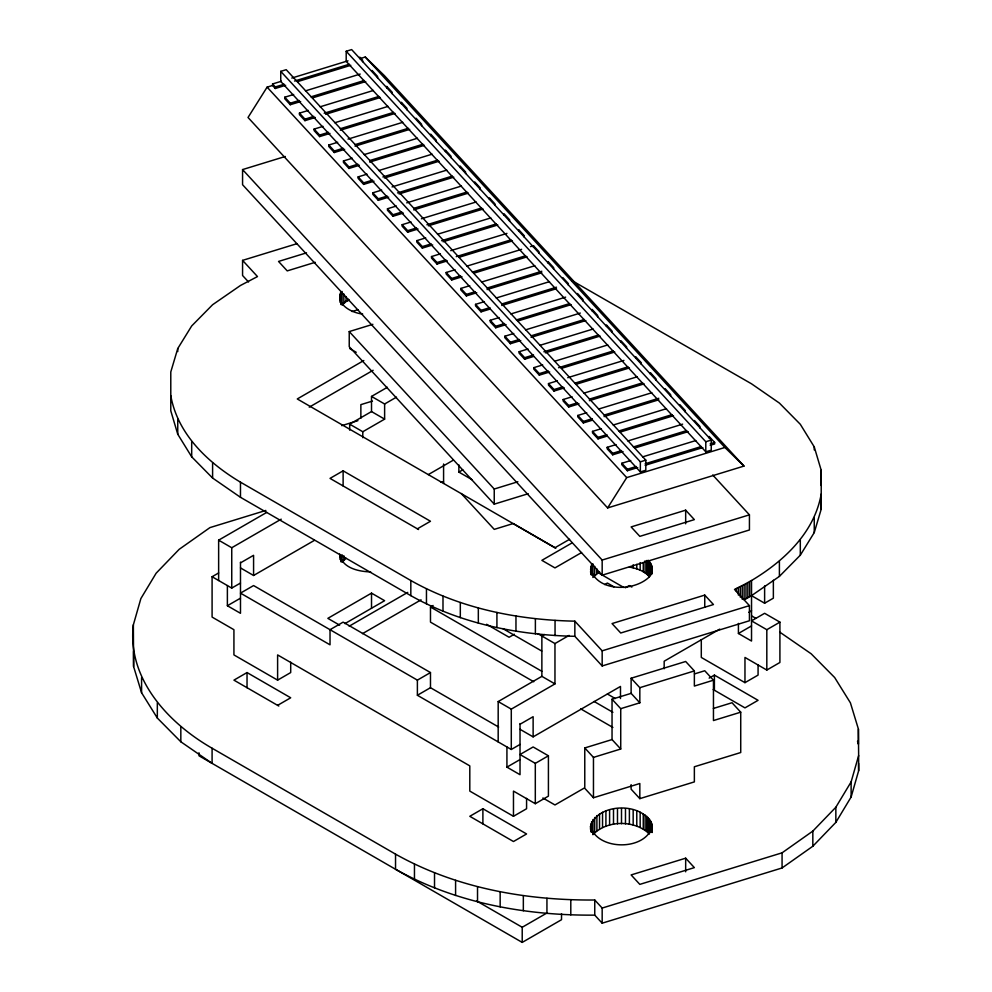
<?xml version="1.0" encoding="UTF-8"?>
<svg xmlns="http://www.w3.org/2000/svg" width="992" height="992" viewBox="0 0 992 992"><rect width="100%" height="100%" fill="white"/><g stroke="black" fill="none" stroke-linecap="round" stroke-linejoin="round"><path stroke-width="1.49" d="M218.637 572.954L212.09 576.736L212.09 617.086L233.926 629.697L233.926 654.918L277.611 680.14L290.706 672.564L290.706 662.185M443.585 483.439L443.585 464.008M821.215 509.156L821.215 494.028C814.345 532.716 783.891 561.187 751.527 580.518L744.099 584.61L744.099 599.751L751.527 595.646L779.402 576.389L800.308 555.185L814.246 532.58L821.215 509.156L821.215 470.32L814.246 446.884L800.308 424.291L779.402 403.087L751.527 383.817L572.049 280.649M340.764 304.507L340.764 292.144C335.829 305.052 352.185 312.939 362.663 314.042M590.538 572.21L591.616 564.51L591.616 575.112M590.538 826.41C597.358 802.069 645.569 801.61 652.302 826.41C645.569 851.21 597.358 850.752 590.538 826.41L590.538 829.436M133.362 624.836C126.939 678.85 168.417 723.205 212.09 748.228L212.09 763.356L180.829 741.78L157.331 718.047L141.583 692.751L133.598 666.525L133.362 624.836L140.876 598.56L156.153 573.19L179.168 549.332L209.944 527.608L265.831 510.446M212.09 748.228L395.535 854.137C455.861 888.1 526.12 900.562 594.754 900.004L602.169 908.052L782.068 852.835L812.832 831.098L835.847 807.252L851.124 781.882L858.638 755.606L858.402 729.058L850.404 702.82L834.669 677.536L811.171 653.79L779.91 632.226M594.754 900.004L594.754 915.132L602.169 923.18L782.068 867.963L812.832 846.238L835.847 822.38L851.124 797.01L858.638 770.747L858.638 755.606M297.054 243.648L242.569 260.375L257.486 276.57L240.473 285.473L212.598 304.73L191.692 325.946L177.754 348.539L170.785 371.963L170.785 410.812L177.754 434.236L191.692 456.828L212.598 478.045L240.473 497.302L410.824 595.646C460.573 623.757 518.171 635.116 574.852 636.306L602.169 665.954L749.431 620.756L749.431 605.628L734.514 589.434L744.099 584.61M272.974 85.349L267.108 87.147L248.025 117.478L607.625 507.929L743.975 466.079L384.375 75.615L365.279 57.015L360.89 58.367M607.625 507.929L626.708 477.611L724.879 447.479L743.975 466.079M348.676 299.361L342.066 305.077L342.066 291.462M346.059 558.322L342.066 562.303L342.066 554.739M599.528 571.739L592.918 577.456L592.918 563.84M649.413 818.884L649.413 834.012C634.843 819.801 607.017 819.888 592.918 834.681L592.918 819.553M363.816 360.53L297.265 398.958L555.818 548.229M309.244 407.166L373.141 370.276M349.68 430.144L349.68 424.167L371.516 411.568L371.516 396.428L387.401 387.264M371.516 396.428L384.623 403.992L396.527 397.122M349.68 424.167L362.787 431.743L384.623 419.132L384.623 403.992M218.637 580.518L218.637 540.169L266.774 512.38M417.384 528.823L430.478 521.259L343.12 470.828L330.026 478.392L418.574 529.517M218.637 540.169L231.744 547.745L281.22 519.176M240.486 562.873L253.58 555.309L253.58 575.484L240.486 567.92M212.09 576.736L231.744 588.082L240.486 583.048M253.58 575.484L314.464 540.33M428.296 474.61L453.443 460.09M227.379 585.565L227.379 605.74L240.486 598.176M458.874 464.876L458.874 472.093L462.805 469.824M344.918 623.621L384.623 600.693L371.516 593.129L327.844 618.351L339.636 625.158M277.611 705.349L290.706 697.785L247.033 672.564L233.926 680.14L278.802 706.044M349.184 626.2L407.749 592.385M362.489 633.652L421.067 599.838M533.758 681.752L430.478 622.133L430.478 607.005L433.107 605.492M569.606 539.288L554.962 547.733L513.186 523.553L494.239 529.368L461.23 493.52M572.31 542.773L541.868 560.344L554.962 567.908L581.572 552.556M430.478 672.564L343.12 622.133L330.026 629.697L330.026 644.825L240.486 593.129L253.58 585.565L417.384 680.128L430.478 672.564L430.478 687.704L498.641 727.049M514.352 634.235L509.107 637.261L486.601 624.278M604.736 584.573L607.377 583.048L613.936 586.83M417.384 680.128L417.384 695.268L430.478 687.704M544.434 634.52L541.868 635.996L541.868 676.346L498.182 701.567L498.182 741.917M625.369 587.785L629.226 585.565L631.842 587.078M537.701 633.603L554.962 643.56L569.098 635.413M498.182 701.567L511.289 709.131L554.962 683.91L554.962 643.56M520.019 724.259L533.126 716.695L533.126 736.87L520.019 729.306M417.384 695.268L511.289 749.481L520.019 744.434M533.126 736.87L620.484 686.439L620.484 698.542M719.758 629.126L664.169 661.218L664.169 668.782M748.873 612.312L751.527 610.787M751.527 595.659L764.621 603.223L773.363 598.176L773.363 580.246M506.924 746.964L506.924 767.138L520.019 759.574M738.42 623.398L738.42 633.479L751.527 625.915M548.415 755.792L533.126 746.964L520.019 754.528L535.308 763.356L548.415 755.792L548.415 796.13L535.308 803.706L513.472 791.095L513.472 816.304L526.578 808.74L526.578 798.362M779.91 622.133L764.621 613.304L751.527 620.868L766.816 629.697L779.91 622.133L779.91 662.482L766.816 670.046L744.967 657.436L744.967 682.657L758.074 675.093L758.074 664.702M482.893 808.74L469.799 816.304L513.472 841.526L526.578 833.962L482.893 808.74L482.893 823.881M709.156 678.119L714.401 675.093L758.074 700.315L744.967 707.879L713.198 689.539M584.251 788.057L554.962 804.958L542.884 797.99M476.606 900.947L522.214 927.272L547.1 912.9M198.983 752.767L198.983 755.792L522.214 942.4L561.522 919.708L561.522 913.657M280.748 71.362L286.204 69.688L645.804 460.152L645.804 470.245L640.348 471.919L280.748 81.456L280.748 71.362L640.348 461.826L640.348 471.919M346.196 51.274L351.652 49.6L711.252 440.064L711.252 450.145L705.796 451.819L346.196 61.368L346.196 51.274L705.796 441.738L705.796 451.819M285.671 85.287L275.317 88.474L272.564 85.473L272.564 83.96L281.443 81.245M291.797 78.058L347.994 60.81M272.564 83.96L275.317 86.961L284.196 84.233M294.55 81.059L349.271 64.257M297.501 81.654L350.759 65.311M300.638 101.544L290.284 104.718L284.778 98.729L284.778 97.216L293.644 94.5M305.486 90.867L360.208 74.065M284.778 97.216L290.284 103.205L299.162 100.477M310.992 96.844L364.238 80.501M312.468 97.91L365.713 81.555M315.307 117.478L304.953 120.652L299.448 114.663L299.448 113.15L308.326 110.434M320.156 106.801L373.401 90.458M299.448 113.15L304.953 119.139L313.832 116.411M324.186 113.237L378.907 96.435M325.661 114.291L380.395 97.489M329.989 133.412L319.635 136.586L314.117 130.597L314.117 129.084L322.995 126.368M334.825 122.735L388.07 106.38M314.117 129.084L319.635 135.073L328.513 132.345M340.343 128.712L393.588 112.369M340.343 130.225L395.064 113.423M712.727 474.994L749.431 514.836L749.431 529.976L602.169 575.174L242.569 184.71L242.569 169.582L285.274 156.476M344.658 149.333L334.304 152.52L328.798 146.531L328.798 145.018L337.677 142.302M348.018 139.116L402.752 122.314M328.798 145.018L334.304 151.007L343.182 148.279M355.012 144.646L408.258 128.303M355.012 146.159L409.733 129.357M359.34 165.267L348.986 168.454L343.468 162.465L343.468 160.952L352.346 158.236M364.176 154.603L417.421 138.248M343.468 160.952L348.986 166.941L357.852 164.213M369.694 160.58L422.939 144.237M369.694 162.093L424.415 145.291M374.009 181.201L363.655 184.388L358.149 178.399L358.149 176.886L367.015 174.158M378.857 170.537L432.103 154.182M358.149 176.886L363.655 182.875L372.533 180.147M382.887 176.973L437.608 160.171M384.363 178.027L439.084 161.225M388.678 197.135L378.324 200.322L372.818 194.333L372.818 192.82L381.697 190.092M392.051 186.918L446.772 170.116M372.818 192.82L378.324 198.809L387.202 196.081M397.556 192.907L452.278 176.105M399.032 193.961L453.766 177.159M403.36 213.069L393.006 216.256L387.488 210.267L387.488 208.754L396.366 206.026M406.72 202.852L461.441 186.05M387.488 208.754L393.006 214.743L401.872 212.015M413.714 208.382L466.959 192.039M413.714 209.895L468.435 193.093M306.503 252.861L278.541 261.442L287.234 270.89L315.196 262.31M418.029 229.003L407.675 232.178L402.169 226.201L402.169 224.688L411.035 221.96M421.389 218.786L476.123 201.984M402.169 224.688L407.675 230.665L416.553 227.949M426.907 224.762L481.628 207.973M428.383 225.829L483.104 209.027M432.698 244.937L422.344 248.112L416.838 242.135L416.838 240.622L425.717 237.894M437.546 234.261L490.792 217.918M416.838 240.622L422.344 246.599L431.222 243.883M441.576 240.696L496.298 223.907M443.052 241.763L497.786 224.961M447.38 260.871L437.026 264.046L431.52 258.069L431.52 256.556L440.386 253.828M450.74 250.654L506.949 233.393M431.52 256.556L437.026 262.533L445.904 259.817M456.246 256.63L510.979 239.841M459.209 257.238L512.455 240.895M344.794 301.63L349.221 300.266M462.049 276.805L451.695 279.98L446.189 274.003L446.189 272.49L455.068 269.762M466.897 266.129L521.618 249.327M530.497 246.611L533.448 245.694L538.966 251.683L538.966 253.196M446.189 272.49L451.695 278.467L460.573 275.751M472.403 272.118L525.648 255.762M473.878 273.172L527.136 256.829M352.024 311.525L357.926 309.715M476.73 292.739L466.376 295.914L460.858 289.937L460.858 288.424L469.737 285.696M481.566 282.063L534.812 265.72M460.858 288.424L466.376 294.401L475.242 291.685M487.084 288.052L541.806 271.25M528.215 493.718L494.239 504.147L349.234 346.704L349.234 331.576L372.868 324.322M487.084 289.565L541.806 272.763M489.924 309.132L481.046 311.848L475.54 305.871L475.54 304.358L484.406 301.63M496.248 297.997L549.494 281.654M475.54 304.358L481.046 310.335L489.924 307.619M501.754 303.986L556.475 287.184M501.754 305.499L556.475 288.697M506.069 324.607L495.715 327.782L490.209 321.805L490.209 320.292L499.088 317.564M510.917 313.931L565.638 297.129M490.209 320.292L495.715 326.269L504.593 323.541M516.423 319.92L569.668 303.564M517.911 320.974L571.156 304.631M520.75 340.541L510.396 343.716L504.878 337.739L504.878 336.226L513.757 333.498M525.586 329.865L580.32 313.063M504.878 336.226L510.396 342.203L519.262 339.475M531.104 335.842L584.35 319.498M531.104 337.354L585.826 320.565M533.535 356.488L524.656 359.216L519.151 353.226L519.151 351.714L528.029 348.986M539.859 345.352L593.104 329.009M372.459 401.078L360.865 404.637L360.865 418.252M519.151 351.714L524.656 357.69L533.535 354.975M543.889 351.788L598.61 334.998M545.364 352.854L600.098 336.052M341.707 425.655L357.926 420.67M549.692 371.963L539.338 375.137L533.82 369.16L533.82 367.648L542.698 364.92M554.528 361.286L607.774 344.943M533.82 367.648L539.338 373.624L548.204 370.909M558.558 367.722L613.292 350.932M561.522 368.33L614.767 351.986M564.361 387.897L554.007 391.071L548.502 385.094L548.502 383.582L557.368 380.854M567.722 377.679L623.931 360.418M548.502 383.582L554.007 389.558L562.886 386.843M574.715 383.21L627.961 366.866M576.191 384.264L629.436 367.92M579.03 403.831L568.689 407.005L563.171 401.028L563.171 399.516L572.049 396.788M583.879 393.154L637.124 376.811M563.171 399.516L568.689 405.492L577.555 402.777M589.384 399.144L642.642 382.8M589.384 400.656L644.118 383.854M592.236 420.224L583.358 422.939L577.852 416.962L577.852 415.45L586.718 412.722M598.548 409.088L651.806 392.745M577.852 415.45L583.358 421.426L592.236 418.711M604.066 415.078L658.787 398.276M604.066 416.59L658.787 399.788M606.906 436.158L598.027 438.873L592.522 432.896L592.522 431.384L601.4 428.656M613.23 425.022L666.475 408.679M592.522 431.384L598.027 437.36L606.906 434.645M618.735 431.012L671.981 414.656M620.211 432.066L673.469 415.722M623.063 451.633L612.709 454.807L607.191 448.83L607.191 447.318L616.069 444.59M627.899 440.956L682.632 424.154M349.234 331.576L494.239 489.019L517.874 481.765M607.191 447.318L612.709 453.294L621.575 450.566M633.417 446.946L686.662 430.59M634.892 448L688.138 431.656M637.732 467.567L627.378 470.741L621.872 464.764L621.872 463.252L630.738 460.524M642.58 456.89L695.826 440.547M640.348 461.826L645.804 460.152M705.796 441.738L711.252 440.064M621.872 463.252L627.378 469.228L636.256 466.5M645.122 463.785L701.332 446.524M710.21 443.808L714.649 442.444L714.649 443.957L710.21 445.321M645.122 465.298L702.807 447.59M685.67 510.173L631.123 526.926L639.828 536.362L694.363 519.622L685.67 510.173L685.67 523.801M242.569 169.582L602.169 560.046L749.431 514.836M704.754 595.101L612.039 623.571L620.732 633.008L713.459 604.55L704.754 595.101L704.754 607.203M170.785 395.672C177.655 434.372 208.109 462.842 240.473 482.174L410.824 580.518C460.573 608.629 518.171 619.988 574.852 621.166L602.169 650.826L749.431 605.628M631.123 693.358L612.039 699.224L620.732 708.672L639.828 702.807L631.123 693.358L631.123 678.23L685.67 661.49L694.363 670.927L694.363 686.067L713.459 680.202L713.459 720.552L740.726 712.182L740.726 752.531L694.363 766.766L694.363 781.894L639.828 798.634L631.123 789.186L631.123 784.647M631.123 678.23L639.828 687.679L694.363 670.927M694.474 673.915L704.754 670.753L713.459 680.202M584.772 747.943L612.039 739.573L620.732 749.01L593.464 757.392L584.772 747.943L584.772 788.293L593.464 797.742L639.828 783.506L639.828 798.634M713.372 708.462L732.022 702.733L740.726 712.182M685.67 858.192L631.123 874.932L639.828 884.38L694.363 867.628L685.67 858.192L685.67 871.807M395.535 854.137L395.535 869.265C455.861 903.228 526.12 915.69 594.754 915.132M370.648 571.863C358.856 571.702 341.595 567.957 339.686 554.032M440.584 481.876L443.56 482.062M629.387 567.089C636.74 568.342 644.453 570.933 649.413 576.786C634.347 591.827 597.506 592.088 590.538 569.185M349.68 348.514L356.227 352.296M751.787 615.982L755.805 618.301M371.516 411.568L384.623 419.132M458.874 472.093L471.981 479.657M738.42 633.479L751.527 641.043L751.527 580.518M597.196 572.124L623.881 587.524M744.967 682.657L701.294 657.436L701.294 639.642M502.808 628.581L541.731 651.05M607.377 694.003L615.251 698.542M430.478 607.005L541.806 671.274M594.109 701.468L612.882 712.306M541.868 676.346L554.962 683.91M580.692 708.858L612.882 727.446M227.379 605.74L240.486 613.304L240.486 562.154M506.924 767.138L520.019 774.702L520.019 723.54M513.472 816.304L469.799 791.095L469.799 765.874L277.611 654.918L277.611 680.14M365.279 57.015L724.879 447.479M372.037 70.432L377.555 76.421L377.555 77.934M416.057 118.234L421.575 124.211L421.575 125.724M562.799 277.562L568.317 283.551L568.317 285.064M577.48 293.496L582.986 299.485L582.986 300.998M665.111 388.653L670.617 394.642L670.617 396.155M679.78 404.587L685.298 410.576L685.298 412.089M694.462 420.521L699.968 426.51L699.968 428.023M714.649 442.444L709.131 436.455L709.131 437.968M267.108 87.147L626.708 477.611M248.533 281.976L242.569 275.503L242.569 260.375M649.413 561.658L649.413 576.786C653.691 572.037 652.922 564.411 648.185 560.282L648.185 575.41M857.51 741.272L858.402 744.186L858.402 729.058M858.576 763.369L858.638 770.747M851.124 781.882L851.124 797.01M835.847 807.252L835.847 822.38M821.215 470.32L821.215 485.448M814.246 446.884L814.246 449.909M814.246 517.452L814.246 532.58M812.832 831.098L812.832 846.238M800.308 540.045L800.308 555.185M782.068 852.835L782.068 867.963M779.402 561.261L779.402 576.389M766.816 629.697L766.816 670.046M764.621 585.925L764.621 603.223M749.692 581.56L749.692 596.7M747.844 582.602L747.844 597.73M745.984 583.618L745.984 598.746M742.214 585.602L742.214 599.218M740.305 586.582L740.305 597.172M738.383 587.537L738.383 595.113M736.448 588.492L736.448 591.517M714.401 675.093L714.401 690.221M655.948 380.221L655.948 378.708L650.442 372.719L650.442 374.232M652.19 567.622L652.19 573.785M652.19 824.848L652.19 832.511M651.831 566.072L651.831 573.636M651.831 823.298L651.831 832.375M651.248 564.56L651.248 573.636M651.248 821.785L651.248 832.375M650.442 563.084L650.442 575.186M650.442 820.31L650.442 832.412M648.185 817.507L648.185 832.635M646.734 560.48L646.734 574.108M646.734 816.193L646.734 831.333M645.098 560.765L645.098 572.868M645.098 814.953L645.098 830.093M643.262 562.625L643.262 571.702M643.262 813.8L643.262 828.928M641.278 364.287L641.278 362.774L635.76 356.798L635.76 358.31M640.162 562.576L640.162 570.14M640.162 812.237L640.162 827.365M639.828 687.679L639.828 702.807M636.777 564.312L636.777 568.85M636.777 810.935L636.777 826.076M633.169 564.795L633.169 567.821M633.169 809.918L633.169 825.046M629.387 809.187L629.387 824.315M627.378 469.228L627.378 470.741M626.597 348.353L626.597 346.84L621.091 340.864L621.091 342.376M625.481 808.728L625.481 823.868M621.5 808.579L621.5 823.707M620.732 708.672L620.732 749.01M617.483 808.728L617.483 823.856M613.502 809.174L613.502 824.302M612.709 453.294L612.709 454.807M611.928 332.419L611.928 330.906L606.422 324.93L606.422 326.442M612.039 699.224L612.039 739.573M609.596 809.931L609.596 825.071M605.914 810.985L605.914 826.125M602.541 812.299L602.541 827.427M602.169 560.046L602.169 575.174M602.169 650.826L602.169 665.954M602.169 908.052L602.169 923.18M599.528 813.837L599.528 828.965M598.027 437.36L598.027 438.873M597.655 316.932L597.655 315.419L592.15 309.43L592.15 310.942M596.899 568.937L596.899 573.475M596.899 815.573L596.899 830.701M594.692 566.308L594.692 575.385M594.692 817.482L594.692 832.61M593.464 757.392L593.464 797.742M591.616 821.736L591.616 832.338M590.81 566.816L590.81 574.591M590.81 824.042L590.81 831.804M583.358 421.426L583.358 422.939M574.852 621.166L574.852 636.306M570.797 899.756L570.797 914.884M568.689 405.492L568.689 407.005M555.049 620.409L555.049 635.537M554.007 389.558L554.007 391.071M553.635 269.13L553.635 267.617L548.13 261.628L548.13 263.14M546.939 898.293L546.939 913.421M539.338 373.624L539.338 375.137M535.382 618.698L535.382 633.826M535.308 763.356L535.308 803.706M533.448 245.694L533.448 247.206M524.656 357.69L524.656 359.216M524.284 237.262L524.284 235.749L518.779 229.772L518.779 231.285M523.342 895.627L523.342 910.755M522.214 927.272L522.214 942.4M515.964 616.057L515.964 631.197M511.289 709.131L511.289 749.481M510.396 342.203L510.396 343.716M509.615 221.328L509.615 219.815L504.11 213.838L504.11 215.351M500.154 891.746L500.154 906.874M496.918 612.486L496.918 627.614M495.715 326.269L495.715 327.782M494.946 205.394L494.946 203.881L489.428 197.904L489.428 199.417M494.239 489.019L494.239 504.147M481.046 310.335L481.046 311.848M480.264 189.46L480.264 187.947L474.759 181.97L474.759 183.483M478.33 607.972L478.33 623.1M477.524 886.65L477.524 901.778M466.376 294.401L466.376 295.914M465.595 173.526L465.595 172.013L460.09 166.036L460.09 167.549M460.313 602.516L460.313 617.644M455.588 880.338L455.588 895.466M451.695 278.467L451.695 279.98M450.914 157.592L450.914 156.079L445.408 150.102L445.408 151.615M442.99 596.13L442.99 611.258M437.026 262.533L437.026 264.046M436.244 141.658L436.244 140.145L430.739 134.168L430.739 135.681M434.521 872.824L434.521 887.952M426.461 588.789L426.461 603.93M422.344 246.599L422.344 248.112M414.458 864.082L414.458 879.222M410.824 580.518L410.824 595.646M407.675 230.665L407.675 232.178M406.894 109.79L406.894 108.277L401.388 102.3L401.388 103.813M393.006 214.743L393.006 216.256M392.224 93.868L392.224 92.343L386.719 86.366L386.719 87.879M378.324 198.809L378.324 200.322M371.516 593.129L371.516 608.27M363.655 182.875L363.655 184.388M362.787 431.743L362.787 437.72M362.588 61.678L362.588 60.165L359.836 57.176L359.836 58.689M348.986 166.941L348.986 168.454M346.059 296.558L346.059 301.097M343.84 293.93L343.84 303.006M343.84 555.694L343.84 560.232M343.12 470.828L343.12 485.956M340.764 555.421L340.764 561.732M339.958 294.438L339.958 302.213M339.958 554.689L339.958 559.426M334.304 151.007L334.304 152.52M319.635 135.073L319.635 136.586M304.953 119.139L304.953 120.652M290.284 103.205L290.284 104.718M275.317 86.961L275.317 88.474M247.033 672.564L247.033 687.704M240.473 482.174L240.473 497.302M231.744 547.745L231.744 588.082M212.598 462.904L212.598 478.045M191.692 441.7L191.692 456.828M180.829 726.652L180.829 741.78M177.754 348.539L177.754 351.565M177.754 419.108L177.754 434.236M157.331 702.906L157.331 718.047M141.583 677.623L141.583 692.751M133.598 651.384L133.598 666.525"/></g></svg>
